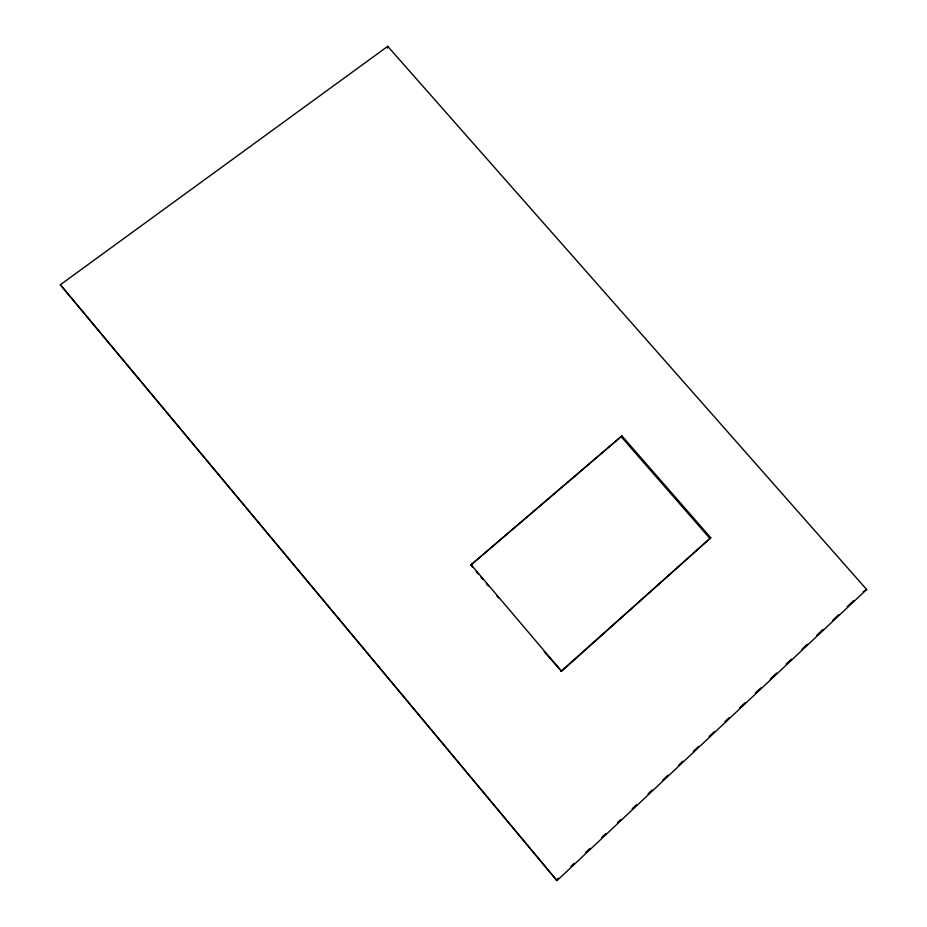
<?xml version="1.0" encoding="UTF-8"?>
<svg xmlns="http://www.w3.org/2000/svg" width="927" height="927" viewBox="0 0 927 927"><rect width="100%" height="100%" fill="white"/><g stroke="black" fill="none" stroke-linecap="round" stroke-linejoin="round"><path stroke-width="1.39" d="M387.556 48.1L387.718 46.35L60.348 284.751L556.976 880.65L866.652 589.491L387.718 46.35M472.55 567.324L471.101 564.728L621.947 435.91L710.777 537.764L561.565 671.275L544.149 651.658M556.293 880.14L558.402 878.147M571.055 866.258L574.219 863.292M585.806 852.388L590.024 848.425M601.623 837.533L605.841 833.57M617.44 822.666L620.603 819.688M632.191 808.796L636.409 804.833M648.008 793.929L652.226 789.966M662.759 780.059L668.031 775.099M678.576 765.192L682.793 761.229M693.338 751.322L698.61 746.374M709.143 736.467L714.416 731.507M724.96 721.6L729.178 717.637M739.711 707.73L744.984 702.77M755.528 692.863L760.8 687.915M770.291 678.993L776.606 673.048M786.096 664.126L791.368 659.178M801.913 649.271L807.185 644.311M816.664 635.401L822.991 629.445M832.481 620.534L838.808 614.589M847.243 606.664L853.558 600.719M863.049 591.797L866.652 589.491M470.696 565.134L621.947 435.91M560.893 671.38L710.777 537.764M621.125 436.652L709.7 538.239M471.101 564.728L561.565 671.275M476.269 571.704L478.135 573.894M480.928 577.185L482.782 579.375M486.501 583.755L488.367 585.945M496.733 595.806L498.587 597.996M60.348 284.751L556.976 880.65"/></g></svg>
